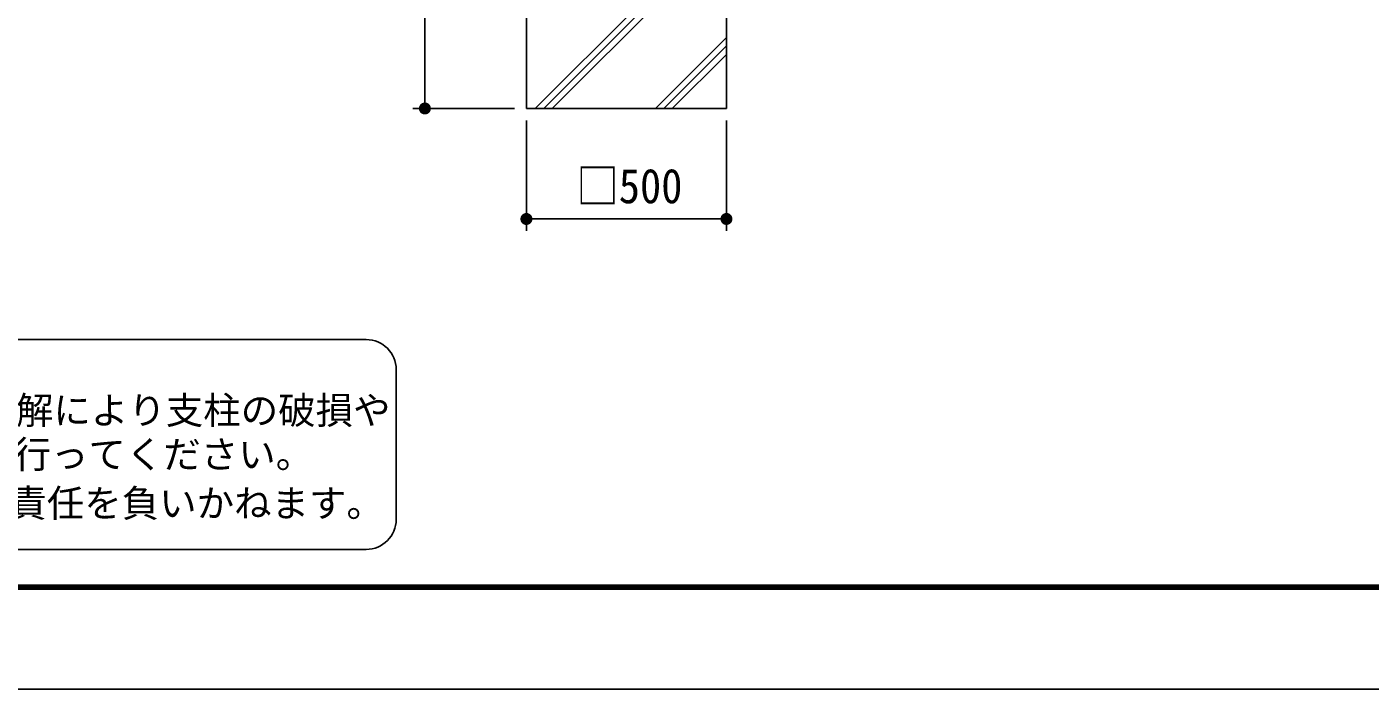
# Model space of a CAD drawing. Units: millimetres, scale not verified. Extents: x -5940 to 5940, y -4200 to 4200.
# Drawn here: x -2504 to 853, y -4200 to -2543 of the extents above; entities that cross this region are included whole.
import ezdxf
from ezdxf.enums import TextEntityAlignment as Align

# ---------------------------------------------------------------- set-up
doc = ezdxf.new("R2010")
doc.units = ezdxf.units.MM
doc.header["$LTSCALE"] = 20
for name, color, linetype, lineweight in [('0-0_5寸法', 1, 'Continuous', 25), ('0-1_SUNPOU', 1, 'Continuous', 25), ('0-5_0', 7, 'Continuous', 25), ('0-C_8部品', 7, 'Continuous', 25), ('0-E_GL', 7, 'Continuous', 25), ('0-F_D-TTL-TXT', 2, 'Continuous', 25)]:
    doc.layers.add(name, color=color, linetype=linetype, lineweight=lineweight)
doc.styles.add('ＭＳ ゴシック', font='')
doc.styles.get('ＭＳ ゴシック').set_extended_font_data('MS Gothic')

# ---------------------------------------------------------------- blocks, each defined once
blk = doc.blocks.new('A2_ver14_社名無')
at = {"layer": '0-5_0', "color": 3}
blk.add_lwpolyline([(-11900, 8420), (-20, 8420), (-20, 20), (-11900, 20)], close=True, dxfattribs=at)
at = {"layer": '0-5_0'}
for points in [[(-11500, 8170), (-420, 8170), (-420, 270), (-11500, 270)], [(-11497.5, 8167.5), (-422.5, 8167.5), (-422.5, 272.5), (-11497.5, 272.5)], [(-11495, 8165), (-425, 8165), (-425, 275), (-11495, 275)], [(-11492.5, 8162.5), (-427.5, 8162.5), (-427.5, 277.5), (-11492.5, 277.5)], [(-11490, 8160), (-430, 8160), (-430, 280), (-11490, 280)]]:
    blk.add_lwpolyline(points, close=True, dxfattribs=at)
blk = doc.blocks.new('M1')
at = {"layer": '0-1_SUNPOU'}
blk.add_line((-5, 0), (-38.576, 0), dxfattribs=at)
for points in [[(0, 0), (-5, 0), (-4.961, 0.627)], [(0, 0), (-4.961, -0.627), (-5, 0)], [(0, 0), (-4.961, 0.627), (-4.843, 1.243)], [(0, 0), (-4.843, -1.243), (-4.961, -0.627)], [(0, 0), (-4.843, 1.243), (-4.649, 1.841)], [(0, 0), (-4.649, -1.841), (-4.843, -1.243)], [(0, 0), (-4.649, 1.841), (-4.382, 2.409)], [(0, 0), (-4.382, -2.409), (-4.649, -1.841)], [(0, 0), (-4.382, 2.409), (-4.045, 2.939)], [(0, 0), (-4.045, -2.939), (-4.382, -2.409)], [(0, 0), (-4.045, 2.939), (-3.645, 3.423)], [(0, 0), (-3.645, -3.423), (-4.045, -2.939)], [(0, 0), (-3.645, 3.423), (-3.187, 3.853)], [(0, 0), (-3.187, -3.853), (-3.645, -3.423)], [(0, 0), (-3.187, 3.853), (-2.679, 4.222)], [(0, 0), (-2.679, -4.222), (-3.187, -3.853)], [(0, 0), (-2.679, 4.222), (-2.129, 4.524)], [(0, 0), (-2.129, -4.524), (-2.679, -4.222)], [(0, 0), (-2.129, 4.524), (-1.545, 4.755)], [(0, 0), (-1.545, -4.755), (-2.129, -4.524)], [(0, 0), (-1.545, 4.755), (-0.937, 4.911)], [(0, 0), (-0.937, -4.911), (-1.545, -4.755)], [(0, 0), (-0.937, 4.911), (-0.314, 4.99)], [(0, 0), (-0.314, -4.99), (-0.937, -4.911)], [(0, 0), (-0.314, 4.99), (0.314, 4.99)], [(0, 0), (0.314, -4.99), (-0.314, -4.99)], [(0, 0), (0.314, 4.99), (0.937, 4.911)], [(0, 0), (0.937, 4.911), (1.545, 4.755)], [(0, 0), (1.545, 4.755), (2.129, 4.524)], [(0, 0), (2.129, 4.524), (2.679, 4.222)], [(0, 0), (2.679, 4.222), (3.187, 3.853)], [(0, 0), (3.187, 3.853), (3.645, 3.423)], [(0, 0), (3.645, 3.423), (4.045, 2.939)], [(0, 0), (4.045, 2.939), (4.382, 2.409)], [(0, 0), (4.382, 2.409), (4.649, 1.841)], [(0, 0), (4.649, 1.841), (4.843, 1.243)], [(0, 0), (4.843, 1.243), (4.961, 0.627)], [(0, 0), (4.961, 0.627), (5, 0)], [(0, 0), (0.937, -4.911), (0.314, -4.99)], [(0, 0), (1.545, -4.755), (0.937, -4.911)], [(0, 0), (2.129, -4.524), (1.545, -4.755)], [(0, 0), (2.679, -4.222), (2.129, -4.524)], [(0, 0), (3.187, -3.853), (2.679, -4.222)], [(0, 0), (3.645, -3.423), (3.187, -3.853)], [(0, 0), (4.045, -2.939), (3.645, -3.423)], [(0, 0), (4.382, -2.409), (4.045, -2.939)], [(0, 0), (4.649, -1.841), (4.382, -2.409)], [(0, 0), (4.843, -1.243), (4.649, -1.841)], [(0, 0), (4.961, -0.627), (4.843, -1.243)], [(0, 0), (5, 0), (4.961, -0.627)]]:
    blk.add_solid(points, dxfattribs=at)

msp = doc.modelspace()

# ---------------------------------------------------------------- linework, layer by layer
at = {"layer": '0-0_5寸法'}
for p, q in [((-1509.58, -2107.33), (-1509.58, -2687.33)), ((-1285.83, -2747.33), (-1539.58, -2747.33)), ((-1255.83, -2777.33), (-1255.83, -3053.76)), ((-755.83, -2777.33), (-755.83, -3053.76)), ((-1195.83, -3023.76), (-815.83, -3023.76))]:
    msp.add_line(p, q, dxfattribs=at)
at = {"layer": '0-5_0'}
for p, q in [((-1255.83, -2747.33), (-1255.83, -2047.33)), ((-755.83, -2747.33), (-755.83, -2047.33)), ((-1191.11, -2747.33), (-755.83, -2312.05)), ((-1233.54, -2747.33), (-983.54, -2497.33)), ((-1212.32, -2747.33), (-962.32, -2497.33)), ((-933.54, -2747.33), (-755.83, -2569.62)), ((-912.32, -2747.33), (-755.83, -2590.83)), ((-891.11, -2747.33), (-755.83, -2612.05))]:
    msp.add_line(p, q, dxfattribs=at)
at = {"layer": '0-E_GL'}
msp.add_line((-1255.83, -2747.33), (-755.83, -2747.33), dxfattribs=at)
at = {"layer": '0-F_D-TTL-TXT'}
for p, q in [((-1656.35, -3325.34), (-5324.67, -3325.34)), ((-1581.35, -3775.34), (-1581.35, -3400.34)), ((-5324.67, -3850.34), (-1656.35, -3850.34))]:
    msp.add_line(p, q, dxfattribs=at)
for centre, start, end in [((-1656.35, -3400.34), 0, 90), ((-1656.35, -3775.34), 270, 0)]:
    msp.add_arc(centre, 75, start, end, dxfattribs=at)

# ---------------------------------------------------------------- block references
at = {"layer": '0-0_5寸法', "xscale": 3, "yscale": 3}
for p, rotation in [((-1509.58, -2747.33), 270), ((-1255.83, -3023.76), 180)]:
    msp.add_blockref('M1', p, dxfattribs=dict(at, rotation=rotation))
msp.add_blockref('M1', (-755.83, -3023.76), dxfattribs=at)
at = {"layer": '0-C_8部品'}
msp.add_blockref('A2_ver14_社名無', (5960, -4220), dxfattribs=at)

# ---------------------------------------------------------------- texts
at = {"layer": '0-0_5寸法', "color": 7, "style": 'ＭＳ ゴシック', "width": 0.9}
msp.add_text('□500', height=86.59, dxfattribs=at).set_placement((-1131.23, -3010.41), align=Align.BOTTOM_LEFT)
at = {"layer": '0-F_D-TTL-TXT', "color": 7, "style": 'ＭＳ ゴシック'}
for s, p in [('凍結の恐れがある場所への設置は、内部に溜まった雨水等の凍結融解により支柱の破損や', (-5339.4, -3557.35)), ('コンクリート基礎の破損の恐れがありますので施工時、水仕舞いを行ってください。', (-5345.56, -3667.48)), ('施工による水仕舞い不備で起こる支柱・基礎の破損について当社は責任を負いかねます。 ', (-5356.05, -3789.72))]:
    msp.add_text(s, height=68.62, dxfattribs=at).set_placement(p, align=Align.BOTTOM_LEFT)

doc.saveas('drawing.dxf')
